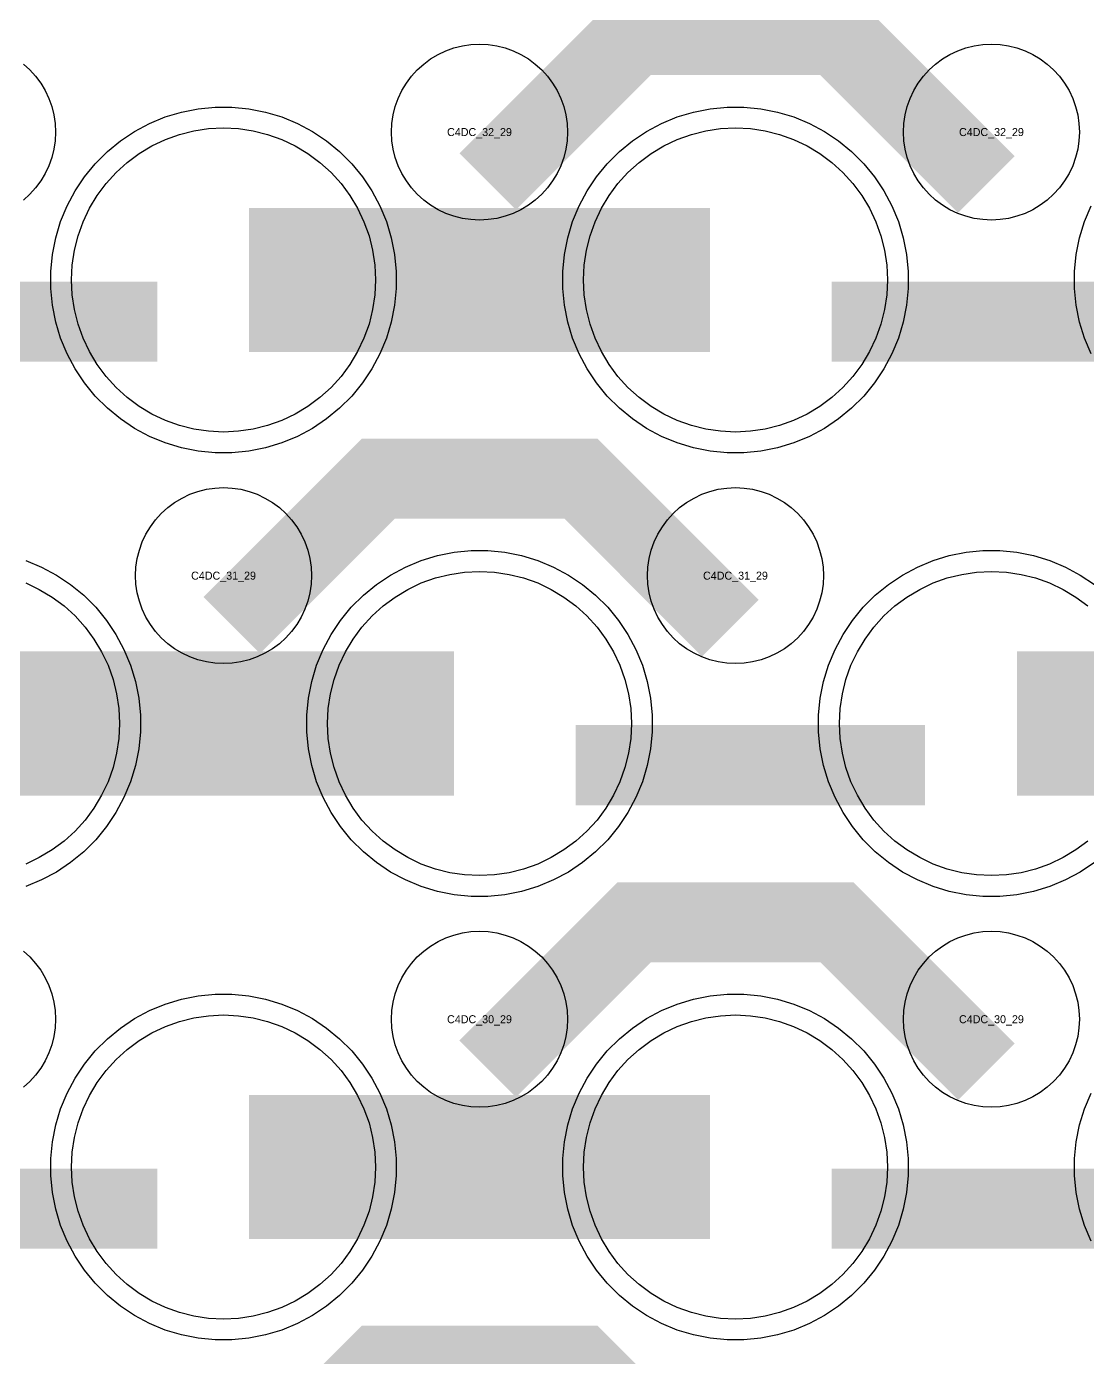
# Model space of a CAD drawing. Extents: x -11880 to 11880, y -14992 to 14992.
# Drawn here: x -2781.5 to -2450, y -10742.1 to -10326.4 of the extents above; entities that cross this region are included whole.
import ezdxf
from ezdxf.enums import TextEntityAlignment as Align

# ---------------------------------------------------------------- set-up
doc = ezdxf.new("R2010")
doc.units = 0
doc.header["$MEASUREMENT"] = 0
for name, color, linetype in [('GDS_775_DT_237', 138, 'CONTINUOUS'), ('RDL1_FS', 34, 'CONTINUOUS'), ('RDL_BS', 160, 'CONTINUOUS')]:
    doc.layers.add(name, color=color, linetype=linetype)

msp = doc.modelspace()

# ---------------------------------------------------------------- linework, layer by layer
at = {"layer": 'RDL1_FS'}
for points in [[(-2720, -10453.024), (-2724.657, -10452.795), (-2729.268, -10452.111), (-2733.791, -10450.979), (-2738.181, -10449.407), (-2742.395, -10447.415), (-2746.395, -10445.017), (-2750.14, -10442.239), (-2753.594, -10439.109), (-2756.724, -10435.655), (-2759.502, -10431.91), (-2761.9, -10427.91), (-2763.892, -10423.696), (-2765.464, -10419.306), (-2766.596, -10414.783), (-2767.28, -10410.172), (-2767.509, -10405.515), (-2767.28, -10400.858), (-2766.596, -10396.247), (-2765.464, -10391.724), (-2763.892, -10387.334), (-2761.9, -10383.12), (-2759.502, -10379.12), (-2756.724, -10375.375), (-2753.594, -10371.921), (-2750.14, -10368.791), (-2746.395, -10366.013), (-2742.395, -10363.615), (-2738.181, -10361.623), (-2733.791, -10360.051), (-2729.268, -10358.919), (-2724.657, -10358.235), (-2720, -10358.006), (-2715.343, -10358.235), (-2710.732, -10358.919), (-2706.209, -10360.051), (-2701.819, -10361.623), (-2697.605, -10363.615), (-2693.605, -10366.013), (-2689.86, -10368.791), (-2686.406, -10371.921), (-2683.276, -10375.375), (-2680.498, -10379.12), (-2678.1, -10383.12), (-2676.108, -10387.334), (-2674.536, -10391.724), (-2673.404, -10396.247), (-2672.72, -10400.858), (-2672.491, -10405.515), (-2672.72, -10410.172), (-2673.404, -10414.783), (-2674.536, -10419.306), (-2676.108, -10423.696), (-2678.1, -10427.91), (-2680.498, -10431.91), (-2683.276, -10435.655), (-2686.406, -10439.109), (-2689.86, -10442.239), (-2693.605, -10445.017), (-2697.605, -10447.415), (-2701.819, -10449.407), (-2706.209, -10450.979), (-2710.732, -10452.111), (-2715.343, -10452.795)], [(-2560, -10453.024), (-2564.657, -10452.795), (-2569.268, -10452.111), (-2573.791, -10450.979), (-2578.181, -10449.407), (-2582.395, -10447.415), (-2586.395, -10445.017), (-2590.14, -10442.239), (-2593.594, -10439.109), (-2596.724, -10435.655), (-2599.502, -10431.91), (-2601.9, -10427.91), (-2603.892, -10423.696), (-2605.464, -10419.306), (-2606.596, -10414.783), (-2607.28, -10410.172), (-2607.509, -10405.515), (-2607.28, -10400.858), (-2606.596, -10396.247), (-2605.464, -10391.724), (-2603.892, -10387.334), (-2601.9, -10383.12), (-2599.502, -10379.12), (-2596.724, -10375.375), (-2593.594, -10371.921), (-2590.14, -10368.791), (-2586.395, -10366.013), (-2582.395, -10363.615), (-2578.181, -10361.623), (-2573.791, -10360.051), (-2569.268, -10358.919), (-2564.657, -10358.235), (-2560, -10358.006), (-2555.343, -10358.235), (-2550.732, -10358.919), (-2546.209, -10360.051), (-2541.819, -10361.623), (-2537.605, -10363.615), (-2533.605, -10366.013), (-2529.86, -10368.791), (-2526.406, -10371.921), (-2523.276, -10375.375), (-2520.498, -10379.12), (-2518.1, -10383.12), (-2516.108, -10387.334), (-2514.536, -10391.724), (-2513.404, -10396.247), (-2512.72, -10400.858), (-2512.491, -10405.515), (-2512.72, -10410.172), (-2513.404, -10414.783), (-2514.536, -10419.306), (-2516.108, -10423.696), (-2518.1, -10427.91), (-2520.498, -10431.91), (-2523.276, -10435.655), (-2526.406, -10439.109), (-2529.86, -10442.239), (-2533.605, -10445.017), (-2537.605, -10447.415), (-2541.819, -10449.407), (-2546.209, -10450.979), (-2550.732, -10452.111), (-2555.343, -10452.795)], [(-2640, -10591.589), (-2644.657, -10591.36), (-2649.268, -10590.676), (-2653.791, -10589.544), (-2658.181, -10587.972), (-2662.395, -10585.98), (-2666.395, -10583.582), (-2670.14, -10580.804), (-2673.594, -10577.674), (-2676.724, -10574.22), (-2679.502, -10570.475), (-2681.9, -10566.475), (-2683.892, -10562.261), (-2685.464, -10557.871), (-2686.596, -10553.348), (-2687.28, -10548.737), (-2687.509, -10544.08), (-2687.28, -10539.423), (-2686.596, -10534.812), (-2685.464, -10530.289), (-2683.892, -10525.899), (-2681.9, -10521.685), (-2679.502, -10517.685), (-2676.724, -10513.94), (-2673.594, -10510.486), (-2670.14, -10507.356), (-2666.395, -10504.578), (-2662.395, -10502.18), (-2658.181, -10500.188), (-2653.791, -10498.616), (-2649.268, -10497.484), (-2644.657, -10496.8), (-2640, -10496.571), (-2635.343, -10496.8), (-2630.732, -10497.484), (-2626.209, -10498.616), (-2621.819, -10500.188), (-2617.605, -10502.18), (-2613.605, -10504.578), (-2609.86, -10507.356), (-2606.406, -10510.486), (-2603.276, -10513.94), (-2600.498, -10517.685), (-2598.1, -10521.685), (-2596.108, -10525.899), (-2594.536, -10530.289), (-2593.404, -10534.812), (-2592.72, -10539.423), (-2592.491, -10544.08), (-2592.72, -10548.737), (-2593.404, -10553.348), (-2594.536, -10557.871), (-2596.108, -10562.261), (-2598.1, -10566.475), (-2600.498, -10570.475), (-2603.276, -10574.22), (-2606.406, -10577.674), (-2609.86, -10580.804), (-2613.605, -10583.582), (-2617.605, -10585.98), (-2621.819, -10587.972), (-2626.209, -10589.544), (-2630.732, -10590.676), (-2635.343, -10591.36)], [(-2720, -10730.149), (-2724.657, -10729.92), (-2729.268, -10729.236), (-2733.791, -10728.104), (-2738.181, -10726.532), (-2742.395, -10724.54), (-2746.395, -10722.142), (-2750.14, -10719.364), (-2753.594, -10716.234), (-2756.724, -10712.78), (-2759.502, -10709.035), (-2761.9, -10705.035), (-2763.892, -10700.821), (-2765.464, -10696.431), (-2766.596, -10691.908), (-2767.28, -10687.297), (-2767.509, -10682.64), (-2767.28, -10677.983), (-2766.596, -10673.372), (-2765.464, -10668.849), (-2763.892, -10664.459), (-2761.9, -10660.245), (-2759.502, -10656.245), (-2756.724, -10652.5), (-2753.594, -10649.046), (-2750.14, -10645.916), (-2746.395, -10643.138), (-2742.395, -10640.74), (-2738.181, -10638.748), (-2733.791, -10637.176), (-2729.268, -10636.044), (-2724.657, -10635.36), (-2720, -10635.131), (-2715.343, -10635.36), (-2710.732, -10636.044), (-2706.209, -10637.176), (-2701.819, -10638.748), (-2697.605, -10640.74), (-2693.605, -10643.138), (-2689.86, -10645.916), (-2686.406, -10649.046), (-2683.276, -10652.5), (-2680.498, -10656.245), (-2678.1, -10660.245), (-2676.108, -10664.459), (-2674.536, -10668.849), (-2673.404, -10673.372), (-2672.72, -10677.983), (-2672.491, -10682.64), (-2672.72, -10687.297), (-2673.404, -10691.908), (-2674.536, -10696.431), (-2676.108, -10700.821), (-2678.1, -10705.035), (-2680.498, -10709.035), (-2683.276, -10712.78), (-2686.406, -10716.234), (-2689.86, -10719.364), (-2693.605, -10722.142), (-2697.605, -10724.54), (-2701.819, -10726.532), (-2706.209, -10728.104), (-2710.732, -10729.236), (-2715.343, -10729.92)], [(-2560, -10730.149), (-2564.657, -10729.92), (-2569.268, -10729.236), (-2573.791, -10728.104), (-2578.181, -10726.532), (-2582.395, -10724.54), (-2586.395, -10722.142), (-2590.14, -10719.364), (-2593.594, -10716.234), (-2596.724, -10712.78), (-2599.502, -10709.035), (-2601.9, -10705.035), (-2603.892, -10700.821), (-2605.464, -10696.431), (-2606.596, -10691.908), (-2607.28, -10687.297), (-2607.509, -10682.64), (-2607.28, -10677.983), (-2606.596, -10673.372), (-2605.464, -10668.849), (-2603.892, -10664.459), (-2601.9, -10660.245), (-2599.502, -10656.245), (-2596.724, -10652.5), (-2593.594, -10649.046), (-2590.14, -10645.916), (-2586.395, -10643.138), (-2582.395, -10640.74), (-2578.181, -10638.748), (-2573.791, -10637.176), (-2569.268, -10636.044), (-2564.657, -10635.36), (-2560, -10635.131), (-2555.343, -10635.36), (-2550.732, -10636.044), (-2546.209, -10637.176), (-2541.819, -10638.748), (-2537.605, -10640.74), (-2533.605, -10643.138), (-2529.86, -10645.916), (-2526.406, -10649.046), (-2523.276, -10652.5), (-2520.498, -10656.245), (-2518.1, -10660.245), (-2516.108, -10664.459), (-2514.536, -10668.849), (-2513.404, -10673.372), (-2512.72, -10677.983), (-2512.491, -10682.64), (-2512.72, -10687.297), (-2513.404, -10691.908), (-2514.536, -10696.431), (-2516.108, -10700.821), (-2518.1, -10705.035), (-2520.498, -10709.035), (-2523.276, -10712.78), (-2526.406, -10716.234), (-2529.86, -10719.364), (-2533.605, -10722.142), (-2537.605, -10724.54), (-2541.819, -10726.532), (-2546.209, -10728.104), (-2550.732, -10729.236), (-2555.343, -10729.92)]]:
    msp.add_lwpolyline(points, close=True, dxfattribs=at)
for points in [[(-2711.998, -10405.515, 45, 45, 0), (-2639.998, -10405.515, 45, 45, 0)], [(-2639.998, -10405.515, 45, 45, 0), (-2567.998, -10405.515, 45, 45, 0)], [(-2791.998, -10544.08, 45, 45, 0), (-2719.998, -10544.08, 45, 45, 0)], [(-2719.998, -10544.08, 45, 45, 0), (-2647.998, -10544.08, 45, 45, 0)], [(-2471.998, -10544.08, 45, 45, 0), (-2399.998, -10544.08, 45, 45, 0)], [(-2711.998, -10682.64, 45, 45, 0), (-2639.998, -10682.64, 45, 45, 0)], [(-2639.998, -10682.64, 45, 45, 0), (-2567.998, -10682.64, 45, 45, 0)]]:
    msp.add_lwpolyline(points, format="xyseb", dxfattribs=at)
for points in [[(-2781.819, -10500.188), (-2777.605, -10502.18), (-2773.605, -10504.578), (-2769.86, -10507.356), (-2766.406, -10510.486), (-2763.276, -10513.94), (-2760.498, -10517.685), (-2758.1, -10521.685), (-2756.108, -10525.899), (-2754.536, -10530.289), (-2753.404, -10534.812), (-2752.72, -10539.423), (-2752.491, -10544.08), (-2752.72, -10548.737), (-2753.404, -10553.348), (-2754.536, -10557.871), (-2756.108, -10562.261), (-2758.1, -10566.475), (-2760.498, -10570.475), (-2763.276, -10574.22), (-2766.406, -10577.674), (-2769.86, -10580.804), (-2773.605, -10583.582), (-2777.605, -10585.98), (-2781.819, -10587.972)], [(-2449.86, -10580.804), (-2453.605, -10583.582), (-2457.605, -10585.98), (-2461.819, -10587.972), (-2466.209, -10589.544), (-2470.732, -10590.676), (-2475.343, -10591.36), (-2480, -10591.589), (-2484.657, -10591.36), (-2489.268, -10590.676), (-2493.791, -10589.544), (-2498.181, -10587.972), (-2502.395, -10585.98), (-2506.395, -10583.582), (-2510.14, -10580.804), (-2513.594, -10577.674), (-2516.724, -10574.22), (-2519.502, -10570.475), (-2521.9, -10566.475), (-2523.892, -10562.261), (-2525.464, -10557.871), (-2526.596, -10553.348), (-2527.28, -10548.737), (-2527.509, -10544.08), (-2527.28, -10539.423), (-2526.596, -10534.812), (-2525.464, -10530.289), (-2523.892, -10525.899), (-2521.9, -10521.685), (-2519.502, -10517.685), (-2516.724, -10513.94), (-2513.594, -10510.486), (-2510.14, -10507.356), (-2506.395, -10504.578), (-2502.395, -10502.18), (-2498.181, -10500.188), (-2493.791, -10498.616), (-2489.268, -10497.484), (-2484.657, -10496.8), (-2480, -10496.571), (-2475.343, -10496.8), (-2470.732, -10497.484), (-2466.209, -10498.616), (-2461.819, -10500.188), (-2457.605, -10502.18), (-2453.605, -10504.578), (-2449.86, -10507.356)]]:
    msp.add_lwpolyline(points, dxfattribs=at)
at = {"layer": 'RDL_BS'}
for points in [[(-2637.438, -10374.829, 25, 25, 0), (-2591.623, -10329.014, 25, 25, 0), (-2558.07, -10329.014, 25, 25, 0)], [(-2481.599, -10375.728, 25, 25, 0), (-2528.313, -10329.014, 25, 25, 0), (-2558.071, -10329.014, 25, 25, 0)], [(-2849.984, -10418.528, 25, 25, 0), (-2740.719, -10418.528, 25, 25, 0)], [(-2529.984, -10418.528, 25, 25, 0), (-2420.719, -10418.528, 25, 25, 0)], [(-2717.438, -10513.394, 25, 25, 0), (-2671.623, -10467.579, 25, 25, 0), (-2638.07, -10467.579, 25, 25, 0)], [(-2561.599, -10514.293, 25, 25, 0), (-2608.313, -10467.579, 25, 25, 0), (-2638.071, -10467.579, 25, 25, 0)], [(-2609.984, -10557.093, 25, 25, 0), (-2500.719, -10557.093, 25, 25, 0)], [(-2637.438, -10651.954, 25, 25, 0), (-2591.623, -10606.139, 25, 25, 0), (-2558.07, -10606.139, 25, 25, 0)], [(-2481.599, -10652.853, 25, 25, 0), (-2528.313, -10606.139, 25, 25, 0), (-2558.071, -10606.139, 25, 25, 0)], [(-2849.984, -10695.653, 25, 25, 0), (-2740.719, -10695.653, 25, 25, 0)], [(-2529.984, -10695.653, 25, 25, 0), (-2420.719, -10695.653, 25, 25, 0)], [(-2717.438, -10790.519, 25, 25, 0), (-2671.623, -10744.704, 25, 25, 0), (-2638.07, -10744.704, 25, 25, 0)], [(-2561.599, -10791.418, 25, 25, 0), (-2608.313, -10744.704, 25, 25, 0), (-2638.071, -10744.704, 25, 25, 0)]]:
    msp.add_lwpolyline(points, format="xyseb", dxfattribs=at)
for points in [[(-2640, -10386.821), (-2642.693, -10386.689), (-2645.365, -10386.293), (-2647.984, -10385.636), (-2650.519, -10384.729), (-2652.956, -10383.577), (-2655.28, -10382.184), (-2657.443, -10380.581), (-2659.442, -10378.769), (-2661.254, -10376.77), (-2662.857, -10374.607), (-2664.25, -10372.283), (-2665.402, -10369.846), (-2666.309, -10367.311), (-2666.966, -10364.692), (-2667.362, -10362.02), (-2667.494, -10359.327), (-2667.362, -10356.634), (-2666.966, -10353.962), (-2666.309, -10351.343), (-2665.402, -10348.808), (-2664.25, -10346.371), (-2662.857, -10344.047), (-2661.254, -10341.884), (-2659.442, -10339.885), (-2657.443, -10338.073), (-2655.28, -10336.47), (-2652.956, -10335.077), (-2650.519, -10333.925), (-2647.984, -10333.018), (-2645.365, -10332.361), (-2642.693, -10331.965), (-2640, -10331.833), (-2637.307, -10331.965), (-2634.635, -10332.361), (-2632.016, -10333.018), (-2629.481, -10333.925), (-2627.044, -10335.077), (-2624.72, -10336.47), (-2622.557, -10338.073), (-2620.558, -10339.885), (-2618.746, -10341.884), (-2617.143, -10344.047), (-2615.75, -10346.371), (-2614.598, -10348.808), (-2613.691, -10351.343), (-2613.034, -10353.962), (-2612.638, -10356.634), (-2612.506, -10359.327), (-2612.638, -10362.02), (-2613.034, -10364.692), (-2613.691, -10367.311), (-2614.598, -10369.846), (-2615.75, -10372.283), (-2617.143, -10374.607), (-2618.746, -10376.77), (-2620.558, -10378.769), (-2622.557, -10380.581), (-2624.72, -10382.184), (-2627.044, -10383.577), (-2629.481, -10384.729), (-2632.016, -10385.636), (-2634.635, -10386.293), (-2637.307, -10386.689)], [(-2480, -10386.821), (-2482.693, -10386.689), (-2485.365, -10386.293), (-2487.984, -10385.636), (-2490.519, -10384.729), (-2492.956, -10383.577), (-2495.28, -10382.184), (-2497.443, -10380.581), (-2499.442, -10378.769), (-2501.254, -10376.77), (-2502.857, -10374.607), (-2504.25, -10372.283), (-2505.402, -10369.846), (-2506.309, -10367.311), (-2506.966, -10364.692), (-2507.362, -10362.02), (-2507.494, -10359.327), (-2507.362, -10356.634), (-2506.966, -10353.962), (-2506.309, -10351.343), (-2505.402, -10348.808), (-2504.25, -10346.371), (-2502.857, -10344.047), (-2501.254, -10341.884), (-2499.442, -10339.885), (-2497.443, -10338.073), (-2495.28, -10336.47), (-2492.956, -10335.077), (-2490.519, -10333.925), (-2487.984, -10333.018), (-2485.365, -10332.361), (-2482.693, -10331.965), (-2480, -10331.833), (-2477.307, -10331.965), (-2474.635, -10332.361), (-2472.016, -10333.018), (-2469.481, -10333.925), (-2467.044, -10335.077), (-2464.72, -10336.47), (-2462.557, -10338.073), (-2460.558, -10339.885), (-2458.746, -10341.884), (-2457.143, -10344.047), (-2455.75, -10346.371), (-2454.598, -10348.808), (-2453.691, -10351.343), (-2453.034, -10353.962), (-2452.638, -10356.634), (-2452.506, -10359.327), (-2452.638, -10362.02), (-2453.034, -10364.692), (-2453.691, -10367.311), (-2454.598, -10369.846), (-2455.75, -10372.283), (-2457.143, -10374.607), (-2458.746, -10376.77), (-2460.558, -10378.769), (-2462.557, -10380.581), (-2464.72, -10382.184), (-2467.044, -10383.577), (-2469.481, -10384.729), (-2472.016, -10385.636), (-2474.635, -10386.293), (-2477.307, -10386.689)], [(-2722.644, -10459.515), (-2727.938, -10458.998), (-2733.165, -10457.952), (-2738.205, -10456.421), (-2743.115, -10454.39), (-2747.777, -10451.898), (-2752.191, -10448.951), (-2756.292, -10445.589), (-2760.074, -10441.807), (-2763.436, -10437.706), (-2766.383, -10433.292), (-2768.875, -10428.63), (-2770.906, -10423.72), (-2772.437, -10418.68), (-2773.483, -10413.453), (-2774, -10408.159), (-2774, -10402.871), (-2773.483, -10397.577), (-2772.437, -10392.35), (-2770.906, -10387.31), (-2768.875, -10382.4), (-2766.383, -10377.738), (-2763.436, -10373.324), (-2760.074, -10369.223), (-2756.292, -10365.441), (-2752.191, -10362.079), (-2747.777, -10359.132), (-2743.115, -10356.64), (-2738.205, -10354.609), (-2733.165, -10353.078), (-2727.938, -10352.032), (-2722.644, -10351.515), (-2717.356, -10351.515), (-2712.062, -10352.032), (-2706.835, -10353.078), (-2701.795, -10354.609), (-2696.885, -10356.64), (-2692.223, -10359.132), (-2687.809, -10362.079), (-2683.708, -10365.441), (-2679.926, -10369.223), (-2676.564, -10373.324), (-2673.617, -10377.738), (-2671.125, -10382.4), (-2669.094, -10387.31), (-2667.563, -10392.35), (-2666.517, -10397.577), (-2666, -10402.871), (-2666, -10408.159), (-2666.517, -10413.453), (-2667.563, -10418.68), (-2669.094, -10423.72), (-2671.125, -10428.63), (-2673.617, -10433.292), (-2676.564, -10437.706), (-2679.926, -10441.807), (-2683.708, -10445.589), (-2687.809, -10448.951), (-2692.223, -10451.898), (-2696.885, -10454.39), (-2701.795, -10456.421), (-2706.835, -10457.952), (-2712.062, -10458.998), (-2717.356, -10459.515)], [(-2562.644, -10459.515), (-2567.938, -10458.998), (-2573.165, -10457.952), (-2578.205, -10456.421), (-2583.115, -10454.39), (-2587.777, -10451.898), (-2592.191, -10448.951), (-2596.292, -10445.589), (-2600.074, -10441.807), (-2603.436, -10437.706), (-2606.383, -10433.292), (-2608.875, -10428.63), (-2610.906, -10423.72), (-2612.437, -10418.68), (-2613.483, -10413.453), (-2614, -10408.159), (-2614, -10402.871), (-2613.483, -10397.577), (-2612.437, -10392.35), (-2610.906, -10387.31), (-2608.875, -10382.4), (-2606.383, -10377.738), (-2603.436, -10373.324), (-2600.074, -10369.223), (-2596.292, -10365.441), (-2592.191, -10362.079), (-2587.777, -10359.132), (-2583.115, -10356.64), (-2578.205, -10354.609), (-2573.165, -10353.078), (-2567.938, -10352.032), (-2562.644, -10351.515), (-2557.356, -10351.515), (-2552.062, -10352.032), (-2546.835, -10353.078), (-2541.795, -10354.609), (-2536.885, -10356.64), (-2532.223, -10359.132), (-2527.809, -10362.079), (-2523.708, -10365.441), (-2519.926, -10369.223), (-2516.564, -10373.324), (-2513.617, -10377.738), (-2511.125, -10382.4), (-2509.094, -10387.31), (-2507.563, -10392.35), (-2506.517, -10397.577), (-2506, -10402.871), (-2506, -10408.159), (-2506.517, -10413.453), (-2507.563, -10418.68), (-2509.094, -10423.72), (-2511.125, -10428.63), (-2513.617, -10433.292), (-2516.564, -10437.706), (-2519.926, -10441.807), (-2523.708, -10445.589), (-2527.809, -10448.951), (-2532.223, -10451.898), (-2536.885, -10454.39), (-2541.795, -10456.421), (-2546.835, -10457.952), (-2552.062, -10458.998), (-2557.356, -10459.515)], [(-2720, -10525.386), (-2722.693, -10525.254), (-2725.365, -10524.858), (-2727.984, -10524.201), (-2730.519, -10523.294), (-2732.956, -10522.142), (-2735.28, -10520.749), (-2737.443, -10519.146), (-2739.442, -10517.334), (-2741.254, -10515.335), (-2742.857, -10513.172), (-2744.25, -10510.848), (-2745.402, -10508.411), (-2746.309, -10505.876), (-2746.966, -10503.257), (-2747.362, -10500.585), (-2747.494, -10497.892), (-2747.362, -10495.199), (-2746.966, -10492.527), (-2746.309, -10489.908), (-2745.402, -10487.373), (-2744.25, -10484.936), (-2742.857, -10482.612), (-2741.254, -10480.449), (-2739.442, -10478.45), (-2737.443, -10476.638), (-2735.28, -10475.035), (-2732.956, -10473.642), (-2730.519, -10472.49), (-2727.984, -10471.583), (-2725.365, -10470.926), (-2722.693, -10470.53), (-2720, -10470.398), (-2717.307, -10470.53), (-2714.635, -10470.926), (-2712.016, -10471.583), (-2709.481, -10472.49), (-2707.044, -10473.642), (-2704.72, -10475.035), (-2702.557, -10476.638), (-2700.558, -10478.45), (-2698.746, -10480.449), (-2697.143, -10482.612), (-2695.75, -10484.936), (-2694.598, -10487.373), (-2693.691, -10489.908), (-2693.034, -10492.527), (-2692.638, -10495.199), (-2692.506, -10497.892), (-2692.638, -10500.585), (-2693.034, -10503.257), (-2693.691, -10505.876), (-2694.598, -10508.411), (-2695.75, -10510.848), (-2697.143, -10513.172), (-2698.746, -10515.335), (-2700.558, -10517.334), (-2702.557, -10519.146), (-2704.72, -10520.749), (-2707.044, -10522.142), (-2709.481, -10523.294), (-2712.016, -10524.201), (-2714.635, -10524.858), (-2717.307, -10525.254)], [(-2560, -10525.386), (-2562.693, -10525.254), (-2565.365, -10524.858), (-2567.984, -10524.201), (-2570.519, -10523.294), (-2572.956, -10522.142), (-2575.28, -10520.749), (-2577.443, -10519.146), (-2579.442, -10517.334), (-2581.254, -10515.335), (-2582.857, -10513.172), (-2584.25, -10510.848), (-2585.402, -10508.411), (-2586.309, -10505.876), (-2586.966, -10503.257), (-2587.362, -10500.585), (-2587.494, -10497.892), (-2587.362, -10495.199), (-2586.966, -10492.527), (-2586.309, -10489.908), (-2585.402, -10487.373), (-2584.25, -10484.936), (-2582.857, -10482.612), (-2581.254, -10480.449), (-2579.442, -10478.45), (-2577.443, -10476.638), (-2575.28, -10475.035), (-2572.956, -10473.642), (-2570.519, -10472.49), (-2567.984, -10471.583), (-2565.365, -10470.926), (-2562.693, -10470.53), (-2560, -10470.398), (-2557.307, -10470.53), (-2554.635, -10470.926), (-2552.016, -10471.583), (-2549.481, -10472.49), (-2547.044, -10473.642), (-2544.72, -10475.035), (-2542.557, -10476.638), (-2540.558, -10478.45), (-2538.746, -10480.449), (-2537.143, -10482.612), (-2535.75, -10484.936), (-2534.598, -10487.373), (-2533.691, -10489.908), (-2533.034, -10492.527), (-2532.638, -10495.199), (-2532.506, -10497.892), (-2532.638, -10500.585), (-2533.034, -10503.257), (-2533.691, -10505.876), (-2534.598, -10508.411), (-2535.75, -10510.848), (-2537.143, -10513.172), (-2538.746, -10515.335), (-2540.558, -10517.334), (-2542.557, -10519.146), (-2544.72, -10520.749), (-2547.044, -10522.142), (-2549.481, -10523.294), (-2552.016, -10524.201), (-2554.635, -10524.858), (-2557.307, -10525.254)], [(-2642.644, -10598.08), (-2647.938, -10597.563), (-2653.165, -10596.517), (-2658.205, -10594.986), (-2663.115, -10592.955), (-2667.777, -10590.463), (-2672.191, -10587.516), (-2676.292, -10584.154), (-2680.074, -10580.372), (-2683.436, -10576.271), (-2686.383, -10571.857), (-2688.875, -10567.195), (-2690.906, -10562.285), (-2692.437, -10557.245), (-2693.483, -10552.018), (-2694, -10546.724), (-2694, -10541.436), (-2693.483, -10536.142), (-2692.437, -10530.915), (-2690.906, -10525.875), (-2688.875, -10520.965), (-2686.383, -10516.303), (-2683.436, -10511.889), (-2680.074, -10507.788), (-2676.292, -10504.006), (-2672.191, -10500.644), (-2667.777, -10497.697), (-2663.115, -10495.205), (-2658.205, -10493.174), (-2653.165, -10491.643), (-2647.938, -10490.597), (-2642.644, -10490.08), (-2637.356, -10490.08), (-2632.062, -10490.597), (-2626.835, -10491.643), (-2621.795, -10493.174), (-2616.885, -10495.205), (-2612.223, -10497.697), (-2607.809, -10500.644), (-2603.708, -10504.006), (-2599.926, -10507.788), (-2596.564, -10511.889), (-2593.617, -10516.303), (-2591.125, -10520.965), (-2589.094, -10525.875), (-2587.563, -10530.915), (-2586.517, -10536.142), (-2586, -10541.436), (-2586, -10546.724), (-2586.517, -10552.018), (-2587.563, -10557.245), (-2589.094, -10562.285), (-2591.125, -10567.195), (-2593.617, -10571.857), (-2596.564, -10576.271), (-2599.926, -10580.372), (-2603.708, -10584.154), (-2607.809, -10587.516), (-2612.223, -10590.463), (-2616.885, -10592.955), (-2621.795, -10594.986), (-2626.835, -10596.517), (-2632.062, -10597.563), (-2637.356, -10598.08)], [(-2640, -10663.946), (-2642.693, -10663.814), (-2645.365, -10663.418), (-2647.984, -10662.761), (-2650.519, -10661.854), (-2652.956, -10660.702), (-2655.28, -10659.309), (-2657.443, -10657.706), (-2659.442, -10655.894), (-2661.254, -10653.895), (-2662.857, -10651.732), (-2664.25, -10649.408), (-2665.402, -10646.971), (-2666.309, -10644.436), (-2666.966, -10641.817), (-2667.362, -10639.145), (-2667.494, -10636.452), (-2667.362, -10633.759), (-2666.966, -10631.087), (-2666.309, -10628.468), (-2665.402, -10625.933), (-2664.25, -10623.496), (-2662.857, -10621.172), (-2661.254, -10619.009), (-2659.442, -10617.01), (-2657.443, -10615.198), (-2655.28, -10613.595), (-2652.956, -10612.202), (-2650.519, -10611.05), (-2647.984, -10610.143), (-2645.365, -10609.486), (-2642.693, -10609.09), (-2640, -10608.958), (-2637.307, -10609.09), (-2634.635, -10609.486), (-2632.016, -10610.143), (-2629.481, -10611.05), (-2627.044, -10612.202), (-2624.72, -10613.595), (-2622.557, -10615.198), (-2620.558, -10617.01), (-2618.746, -10619.009), (-2617.143, -10621.172), (-2615.75, -10623.496), (-2614.598, -10625.933), (-2613.691, -10628.468), (-2613.034, -10631.087), (-2612.638, -10633.759), (-2612.506, -10636.452), (-2612.638, -10639.145), (-2613.034, -10641.817), (-2613.691, -10644.436), (-2614.598, -10646.971), (-2615.75, -10649.408), (-2617.143, -10651.732), (-2618.746, -10653.895), (-2620.558, -10655.894), (-2622.557, -10657.706), (-2624.72, -10659.309), (-2627.044, -10660.702), (-2629.481, -10661.854), (-2632.016, -10662.761), (-2634.635, -10663.418), (-2637.307, -10663.814)], [(-2480, -10663.946), (-2482.693, -10663.814), (-2485.365, -10663.418), (-2487.984, -10662.761), (-2490.519, -10661.854), (-2492.956, -10660.702), (-2495.28, -10659.309), (-2497.443, -10657.706), (-2499.442, -10655.894), (-2501.254, -10653.895), (-2502.857, -10651.732), (-2504.25, -10649.408), (-2505.402, -10646.971), (-2506.309, -10644.436), (-2506.966, -10641.817), (-2507.362, -10639.145), (-2507.494, -10636.452), (-2507.362, -10633.759), (-2506.966, -10631.087), (-2506.309, -10628.468), (-2505.402, -10625.933), (-2504.25, -10623.496), (-2502.857, -10621.172), (-2501.254, -10619.009), (-2499.442, -10617.01), (-2497.443, -10615.198), (-2495.28, -10613.595), (-2492.956, -10612.202), (-2490.519, -10611.05), (-2487.984, -10610.143), (-2485.365, -10609.486), (-2482.693, -10609.09), (-2480, -10608.958), (-2477.307, -10609.09), (-2474.635, -10609.486), (-2472.016, -10610.143), (-2469.481, -10611.05), (-2467.044, -10612.202), (-2464.72, -10613.595), (-2462.557, -10615.198), (-2460.558, -10617.01), (-2458.746, -10619.009), (-2457.143, -10621.172), (-2455.75, -10623.496), (-2454.598, -10625.933), (-2453.691, -10628.468), (-2453.034, -10631.087), (-2452.638, -10633.759), (-2452.506, -10636.452), (-2452.638, -10639.145), (-2453.034, -10641.817), (-2453.691, -10644.436), (-2454.598, -10646.971), (-2455.75, -10649.408), (-2457.143, -10651.732), (-2458.746, -10653.895), (-2460.558, -10655.894), (-2462.557, -10657.706), (-2464.72, -10659.309), (-2467.044, -10660.702), (-2469.481, -10661.854), (-2472.016, -10662.761), (-2474.635, -10663.418), (-2477.307, -10663.814)], [(-2722.644, -10736.64), (-2727.938, -10736.123), (-2733.165, -10735.077), (-2738.205, -10733.546), (-2743.115, -10731.515), (-2747.777, -10729.023), (-2752.191, -10726.076), (-2756.292, -10722.714), (-2760.074, -10718.932), (-2763.436, -10714.831), (-2766.383, -10710.417), (-2768.875, -10705.755), (-2770.906, -10700.845), (-2772.437, -10695.805), (-2773.483, -10690.578), (-2774, -10685.284), (-2774, -10679.996), (-2773.483, -10674.702), (-2772.437, -10669.475), (-2770.906, -10664.435), (-2768.875, -10659.525), (-2766.383, -10654.863), (-2763.436, -10650.449), (-2760.074, -10646.348), (-2756.292, -10642.566), (-2752.191, -10639.204), (-2747.777, -10636.257), (-2743.115, -10633.765), (-2738.205, -10631.734), (-2733.165, -10630.203), (-2727.938, -10629.157), (-2722.644, -10628.64), (-2717.356, -10628.64), (-2712.062, -10629.157), (-2706.835, -10630.203), (-2701.795, -10631.734), (-2696.885, -10633.765), (-2692.223, -10636.257), (-2687.809, -10639.204), (-2683.708, -10642.566), (-2679.926, -10646.348), (-2676.564, -10650.449), (-2673.617, -10654.863), (-2671.125, -10659.525), (-2669.094, -10664.435), (-2667.563, -10669.475), (-2666.517, -10674.702), (-2666, -10679.996), (-2666, -10685.284), (-2666.517, -10690.578), (-2667.563, -10695.805), (-2669.094, -10700.845), (-2671.125, -10705.755), (-2673.617, -10710.417), (-2676.564, -10714.831), (-2679.926, -10718.932), (-2683.708, -10722.714), (-2687.809, -10726.076), (-2692.223, -10729.023), (-2696.885, -10731.515), (-2701.795, -10733.546), (-2706.835, -10735.077), (-2712.062, -10736.123), (-2717.356, -10736.64)], [(-2562.644, -10736.64), (-2567.938, -10736.123), (-2573.165, -10735.077), (-2578.205, -10733.546), (-2583.115, -10731.515), (-2587.777, -10729.023), (-2592.191, -10726.076), (-2596.292, -10722.714), (-2600.074, -10718.932), (-2603.436, -10714.831), (-2606.383, -10710.417), (-2608.875, -10705.755), (-2610.906, -10700.845), (-2612.437, -10695.805), (-2613.483, -10690.578), (-2614, -10685.284), (-2614, -10679.996), (-2613.483, -10674.702), (-2612.437, -10669.475), (-2610.906, -10664.435), (-2608.875, -10659.525), (-2606.383, -10654.863), (-2603.436, -10650.449), (-2600.074, -10646.348), (-2596.292, -10642.566), (-2592.191, -10639.204), (-2587.777, -10636.257), (-2583.115, -10633.765), (-2578.205, -10631.734), (-2573.165, -10630.203), (-2567.938, -10629.157), (-2562.644, -10628.64), (-2557.356, -10628.64), (-2552.062, -10629.157), (-2546.835, -10630.203), (-2541.795, -10631.734), (-2536.885, -10633.765), (-2532.223, -10636.257), (-2527.809, -10639.204), (-2523.708, -10642.566), (-2519.926, -10646.348), (-2516.564, -10650.449), (-2513.617, -10654.863), (-2511.125, -10659.525), (-2509.094, -10664.435), (-2507.563, -10669.475), (-2506.517, -10674.702), (-2506, -10679.996), (-2506, -10685.284), (-2506.517, -10690.578), (-2507.563, -10695.805), (-2509.094, -10700.845), (-2511.125, -10705.755), (-2513.617, -10710.417), (-2516.564, -10714.831), (-2519.926, -10718.932), (-2523.708, -10722.714), (-2527.809, -10726.076), (-2532.223, -10729.023), (-2536.885, -10731.515), (-2541.795, -10733.546), (-2546.835, -10735.077), (-2552.062, -10736.123), (-2557.356, -10736.64)]]:
    msp.add_lwpolyline(points, close=True, dxfattribs=at)
for points in [[(-2782.557, -10338.073), (-2780.558, -10339.885), (-2778.746, -10341.884), (-2777.143, -10344.047), (-2775.75, -10346.371), (-2774.598, -10348.808), (-2773.691, -10351.343), (-2773.034, -10353.962), (-2772.638, -10356.634), (-2772.506, -10359.327), (-2772.638, -10362.02), (-2773.034, -10364.692), (-2773.691, -10367.311), (-2774.598, -10369.846), (-2775.75, -10372.283), (-2777.143, -10374.607), (-2778.746, -10376.77), (-2780.558, -10378.769), (-2782.557, -10380.581)], [(-2448.875, -10428.63), (-2450.906, -10423.72), (-2452.437, -10418.68), (-2453.483, -10413.453), (-2454, -10408.159), (-2454, -10402.871), (-2453.483, -10397.577), (-2452.437, -10392.35), (-2450.906, -10387.31), (-2448.875, -10382.4)], [(-2447.809, -10587.516), (-2452.223, -10590.463), (-2456.885, -10592.955), (-2461.795, -10594.986), (-2466.835, -10596.517), (-2472.062, -10597.563), (-2477.356, -10598.08), (-2482.644, -10598.08), (-2487.938, -10597.563), (-2493.165, -10596.517), (-2498.205, -10594.986), (-2503.115, -10592.955), (-2507.777, -10590.463), (-2512.191, -10587.516), (-2516.292, -10584.154), (-2520.074, -10580.372), (-2523.436, -10576.271), (-2526.383, -10571.857), (-2528.875, -10567.195), (-2530.906, -10562.285), (-2532.437, -10557.245), (-2533.483, -10552.018), (-2534, -10546.724), (-2534, -10541.436), (-2533.483, -10536.142), (-2532.437, -10530.915), (-2530.906, -10525.875), (-2528.875, -10520.965), (-2526.383, -10516.303), (-2523.436, -10511.889), (-2520.074, -10507.788), (-2516.292, -10504.006), (-2512.191, -10500.644), (-2507.777, -10497.697), (-2503.115, -10495.205), (-2498.205, -10493.174), (-2493.165, -10491.643), (-2487.938, -10490.597), (-2482.644, -10490.08), (-2477.356, -10490.08), (-2472.062, -10490.597), (-2466.835, -10491.643), (-2461.795, -10493.174), (-2456.885, -10495.205), (-2452.223, -10497.697), (-2447.809, -10500.644)], [(-2781.795, -10493.174), (-2776.885, -10495.205), (-2772.223, -10497.697), (-2767.809, -10500.644), (-2763.708, -10504.006), (-2759.926, -10507.788), (-2756.564, -10511.889), (-2753.617, -10516.303), (-2751.125, -10520.965), (-2749.094, -10525.875), (-2747.563, -10530.915), (-2746.517, -10536.142), (-2746, -10541.436), (-2746, -10546.724), (-2746.517, -10552.018), (-2747.563, -10557.245), (-2749.094, -10562.285), (-2751.125, -10567.195), (-2753.617, -10571.857), (-2756.564, -10576.271), (-2759.926, -10580.372), (-2763.708, -10584.154), (-2767.809, -10587.516), (-2772.223, -10590.463), (-2776.885, -10592.955), (-2781.795, -10594.986)], [(-2782.557, -10615.198), (-2780.558, -10617.01), (-2778.746, -10619.009), (-2777.143, -10621.172), (-2775.75, -10623.496), (-2774.598, -10625.933), (-2773.691, -10628.468), (-2773.034, -10631.087), (-2772.638, -10633.759), (-2772.506, -10636.452), (-2772.638, -10639.145), (-2773.034, -10641.817), (-2773.691, -10644.436), (-2774.598, -10646.971), (-2775.75, -10649.408), (-2777.143, -10651.732), (-2778.746, -10653.895), (-2780.558, -10655.894), (-2782.557, -10657.706)], [(-2448.875, -10705.755), (-2450.906, -10700.845), (-2452.437, -10695.805), (-2453.483, -10690.578), (-2454, -10685.284), (-2454, -10679.996), (-2453.483, -10674.702), (-2452.437, -10669.475), (-2450.906, -10664.435), (-2448.875, -10659.525)]]:
    msp.add_lwpolyline(points, dxfattribs=at)

# ---------------------------------------------------------------- texts
at = {"layer": 'GDS_775_DT_237'}
for s, p in [('C4DC_32_29', (-2640, -10359.327)), ('C4DC_32_29', (-2640, -10359.327)), ('C4DC_32_29', (-2480, -10359.327)), ('C4DC_32_29', (-2480, -10359.327)), ('C4DC_31_29', (-2720, -10497.892)), ('C4DC_31_29', (-2720, -10497.892)), ('C4DC_31_29', (-2560, -10497.892)), ('C4DC_31_29', (-2560, -10497.892)), ('C4DC_30_29', (-2640, -10636.452)), ('C4DC_30_29', (-2640, -10636.452)), ('C4DC_30_29', (-2480, -10636.452)), ('C4DC_30_29', (-2480, -10636.452))]:
    msp.add_text(s, height=2.5, dxfattribs=at).set_placement(p, align=Align.MIDDLE_CENTER)

doc.saveas('drawing.dxf')
